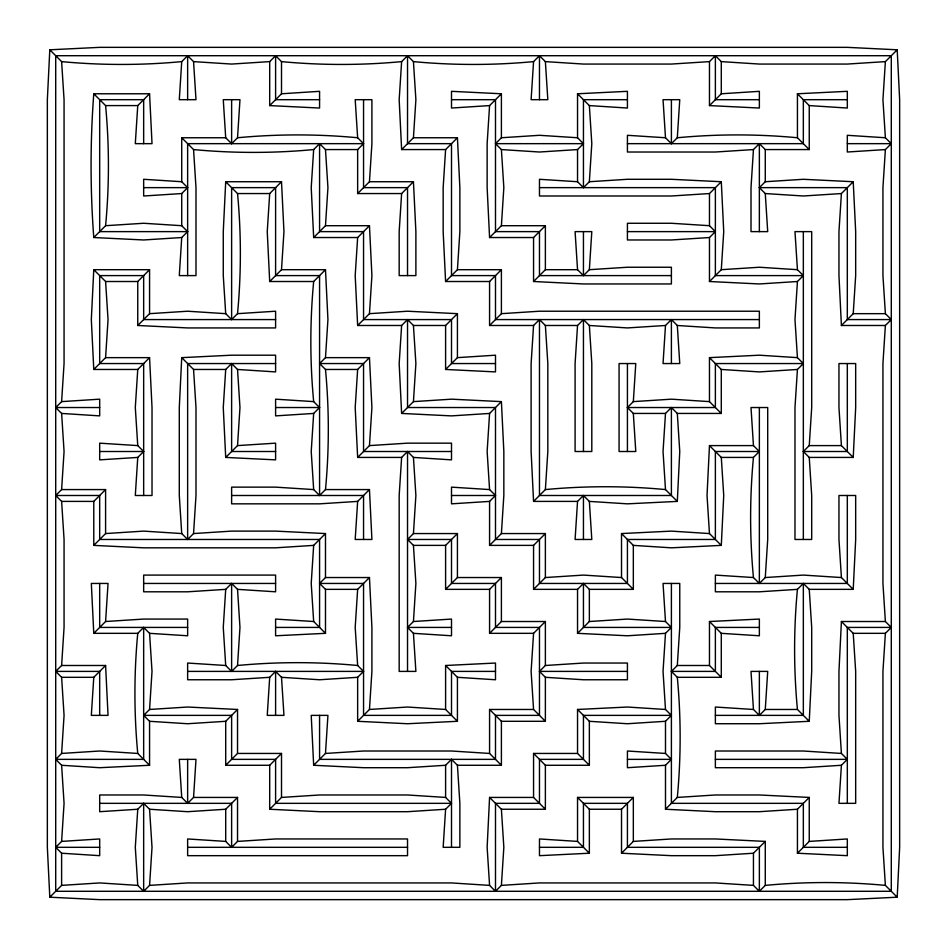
<?xml version="1.0" encoding="UTF-8"?>
<svg xmlns="http://www.w3.org/2000/svg" width="947" height="947" viewBox="0 0 947 947"><rect width="100%" height="100%" fill="white"/><g stroke="black" fill="none" stroke-linecap="round" stroke-linejoin="round"><path stroke-width="1.42" d="M49.8 49.8L47.35 99.684L47.35 847.316L49.8 897.2L99.684 899.65L847.316 899.65L897.2 897.2L899.65 847.316L899.65 99.684L897.2 49.8L847.316 47.35L99.684 47.35L49.8 49.8L61.614 61.614L64.065 99.684L64.065 363.553L61.614 401.623L55.707 407.53L61.614 413.437L64.065 451.506L61.614 489.575L55.707 495.494L61.614 501.401L64.065 539.47L64.065 627.423L61.614 665.492L55.707 671.399L61.614 677.306L64.065 715.376L61.614 753.445L55.707 759.364L61.614 765.271L64.065 803.34L61.614 841.409L55.707 847.316L61.614 853.223L99.684 855.674L99.684 838.959L61.614 841.409M149.567 313.67L187.636 311.22L225.706 313.67L231.624 319.577L237.531 313.67L275.601 311.22L275.601 327.934L187.636 327.934L137.753 325.484L149.567 313.67L149.567 269.694L93.777 269.694L91.326 319.577L93.777 369.46L137.753 369.46L149.567 357.646L152.017 407.53L152.017 495.494L135.303 495.494L137.753 457.425L143.66 451.506L137.753 445.599L135.303 407.53L137.753 369.46M225.706 457.425L237.531 445.599L275.601 443.16L275.601 459.863L225.706 457.425L223.267 407.53L225.706 369.46L231.624 363.553L237.531 369.46L275.601 371.911L275.601 355.196L231.624 355.196L181.729 357.646L179.291 407.53L179.291 495.494L181.729 533.563L187.636 539.47L193.555 533.563L231.624 531.113L275.601 531.113L325.484 533.563L325.484 577.54L319.577 583.447L325.484 589.354L325.484 633.33L275.601 635.78L275.601 619.066L313.67 621.516L325.484 633.33M281.508 181.729L269.694 193.555L267.243 231.624L269.694 281.508L281.508 269.694L283.958 231.624L281.508 181.729L225.706 181.729L223.267 231.624L223.267 275.601L225.706 313.67M489.575 797.433L487.137 847.316L489.575 885.386L495.494 891.293L501.401 885.386L503.84 847.316L501.401 809.247L489.575 797.433L533.563 797.433L545.377 809.247L501.401 809.247M677.306 501.401L679.757 451.506L677.306 413.437L671.399 407.53L665.492 413.437L663.042 451.506L665.492 489.575L677.306 501.401L627.423 503.84L589.354 501.401L583.447 495.494L577.54 501.401L575.089 539.47L591.804 539.47L589.354 501.401M709.469 445.599L707.03 495.494L709.469 533.563L721.294 545.377L723.733 495.494L721.294 457.425L709.469 445.599L753.445 445.599L759.364 451.506L753.445 457.425A639.746 639.746 0 0 0 753.445 577.54L759.364 583.447L765.271 577.54L767.709 539.47L767.709 407.53L751.007 407.53L753.445 445.599M753.445 709.469L751.007 671.399L767.709 671.399L765.271 709.469L759.364 715.376L753.445 709.469L715.376 707.03L715.376 723.733L759.364 723.733L809.247 721.294L811.697 671.399L811.697 627.423L809.247 589.354L803.34 583.447L797.433 589.354L759.364 591.804L715.376 591.804L715.376 575.089L753.445 577.54M841.409 621.516L838.959 671.399L838.959 715.376L841.409 753.445L847.316 759.364L841.409 765.271L838.959 803.34L855.674 803.34L855.674 671.399L853.223 633.33L841.409 621.516L885.386 621.516L891.293 627.423L885.386 633.33L882.935 671.399L882.935 847.316L885.386 885.386L897.2 897.2M853.223 457.425L855.674 407.53L855.674 363.553L838.959 363.553L838.959 407.53L841.409 445.599L853.223 457.425L809.247 457.425L803.34 451.506L809.247 445.599L811.697 407.53L811.697 231.624L794.983 231.624L797.433 269.694L803.34 275.601L797.433 281.508L794.983 319.577L797.433 357.646L803.34 363.553L797.433 369.46L759.364 371.911L721.294 369.46L709.469 357.646L759.364 355.196L797.433 357.646M853.223 589.354L855.674 539.47L855.674 495.494L838.959 495.494L838.959 539.47L841.409 577.54L853.223 589.354L809.247 589.354M93.777 369.46L105.591 357.646L108.041 319.577L105.591 281.508L93.777 269.694M105.591 665.492L93.777 677.306L91.326 715.376L108.041 715.376L105.591 665.492L61.614 665.492M149.567 93.777L137.753 105.591L135.303 143.66L152.017 143.66L149.567 93.777L93.777 93.777A958.163 958.163 0 0 0 93.777 237.531L143.66 239.97L181.729 237.531L187.636 231.624L181.729 225.706L143.66 223.267L105.591 225.706L93.777 237.531M105.591 621.516L108.041 583.447L91.326 583.447L93.777 633.33L137.753 633.33L143.66 627.423L149.567 633.33L187.636 635.78L187.636 619.066L143.66 619.066L105.591 621.516L93.777 633.33M181.729 61.614L179.291 99.684L195.993 99.684L193.555 61.614L187.636 55.707L181.729 61.614A639.746 639.746 0 0 1 61.614 61.614M193.555 797.433L195.993 759.364L179.291 759.364L181.729 797.433L187.636 803.34L193.555 797.433L237.531 797.433L225.706 809.247L187.636 811.697L149.567 809.247L143.66 803.34L137.753 809.247L135.303 847.316L137.753 885.386L143.66 891.293L149.567 885.386L187.636 882.935L451.506 882.935L489.575 885.386M149.567 709.469L187.636 707.03L237.531 709.469L225.706 721.294L187.636 723.733L149.567 721.294L143.66 715.376L149.567 709.469L152.017 671.399L149.567 633.33M181.729 237.531L179.291 275.601L195.993 275.601L195.993 187.636L193.555 149.567L181.729 137.753L225.706 137.753L231.624 143.66L237.531 137.753L239.97 99.684L223.267 99.684L225.706 137.753M149.567 885.386L152.017 847.316L149.567 809.247M193.555 533.563L195.993 495.494L195.993 407.53L193.555 369.46L181.729 357.646M225.706 589.354L223.267 627.423L225.706 665.492L231.624 671.399L237.531 665.492L239.97 627.423L237.531 589.354L231.624 583.447L225.706 589.354L187.636 591.804L143.66 591.804L143.66 575.089L275.601 575.089L275.601 591.804L237.531 589.354M237.531 445.599L239.97 407.53L237.531 369.46M269.694 677.306L267.243 715.376L283.958 715.376L281.508 677.306L275.601 671.399L269.694 677.306L231.624 679.757L187.636 679.757L187.636 663.042L225.706 665.492M313.67 237.531L325.484 225.706L327.934 187.636L325.484 149.567L319.577 143.66L313.67 149.567L311.22 187.636L313.67 237.531L357.646 237.531L369.46 225.706L371.911 275.601L369.46 313.67L357.646 325.484L355.196 275.601L357.646 237.531M313.67 413.437L275.601 415.887L275.601 399.172L313.67 401.623L319.577 407.53L313.67 413.437L311.22 451.506L313.67 489.575L319.577 495.494L325.484 489.575A639.734 639.734 0 0 0 325.484 369.46L319.577 363.553L325.484 357.646L327.934 319.577L325.484 269.694L281.508 269.694M325.484 533.563L313.67 545.377L311.22 583.447L313.67 621.516M313.67 765.271L325.484 753.445L327.934 715.376L311.22 715.376L313.67 765.271L363.553 767.709L407.53 767.709L445.599 765.271L451.506 759.364L457.425 765.271L459.863 803.34L459.863 847.316L443.16 847.316L445.599 809.247L451.506 803.34L445.599 797.433L407.53 794.983L319.577 794.983L281.508 797.433L269.694 809.247L319.577 811.697L407.53 811.697L445.599 809.247M401.623 193.555L399.172 231.624L399.172 275.601L415.887 275.601L415.887 231.624L413.437 181.729L401.623 193.555L357.646 193.555L369.46 181.729L371.911 143.66L371.911 99.684L355.196 99.684L357.646 137.753L363.553 143.66L357.646 149.567L325.484 149.567M357.646 457.425L369.46 445.599L371.911 407.53L369.46 357.646L357.646 369.46L355.196 407.53L357.646 457.425L401.623 457.425L407.53 451.506L413.437 457.425L415.887 495.494L413.437 533.563L407.53 539.47L413.437 545.377L415.887 583.447L413.437 621.516L407.53 627.423L413.437 633.33L451.506 635.78L451.506 619.066L413.437 621.516M369.46 489.575L357.646 501.401L355.196 539.47L371.911 539.47L369.46 489.575L325.484 489.575M457.425 677.306L495.494 679.757L495.494 663.042L445.599 665.492L457.425 677.306L457.425 721.294L407.53 723.733L357.646 721.294L369.46 709.469L371.911 671.399L371.911 627.423L369.46 577.54L357.646 589.354L355.196 627.423L357.646 665.492L363.553 671.399L357.646 677.306L319.577 679.757L281.508 677.306M401.623 149.567L413.437 137.753L415.887 99.684L413.437 61.614L407.53 55.707L401.623 61.614L399.172 99.684L401.623 149.567L445.599 149.567L457.425 137.753L459.863 187.636L459.863 231.624L457.425 269.694L445.599 281.508L443.16 231.624L443.16 187.636L445.599 149.567M401.623 413.437L413.437 401.623L415.887 363.553L413.437 325.484L407.53 319.577L401.623 325.484L399.172 363.553L401.623 413.437L451.506 415.887L489.575 413.437L501.401 401.623L503.84 451.506L503.84 495.494L501.401 533.563L489.575 545.377L533.563 545.377L545.377 533.563L501.401 533.563M401.623 457.425L399.172 495.494L399.172 671.399L415.887 671.399L413.437 633.33M489.575 105.591L451.506 108.041L451.506 91.326L501.401 93.777L489.575 105.591L487.137 143.66L487.137 187.636L489.575 237.531L533.563 237.531L545.377 225.706L501.401 225.706L489.575 237.531M501.401 225.706L503.84 187.636L501.401 149.567L495.494 143.66L501.401 137.753L539.47 135.303L577.54 137.753L583.447 143.66L577.54 149.567L539.47 152.017L501.401 149.567M489.575 413.437L487.137 451.506L489.575 489.575L495.494 495.494L489.575 501.401L451.506 503.84L451.506 487.137L489.575 489.575M533.563 61.614L531.113 99.684L547.828 99.684L545.377 61.614L539.47 55.707L533.563 61.614A639.746 639.746 0 0 1 413.437 61.614M533.563 501.401L545.377 489.575L547.828 451.506L547.828 363.553L545.377 325.484L539.47 319.577L533.563 325.484L531.113 363.553L531.113 451.506L533.563 501.401L577.54 501.401M545.377 665.492L545.377 621.516L533.563 633.33L531.113 671.399L533.563 709.469L545.377 721.294L545.377 677.306L539.47 671.399L545.377 665.492L583.447 663.042L627.423 663.042L627.423 679.757L583.447 679.757L545.377 677.306M577.54 325.484L575.089 363.553L575.089 451.506L591.804 451.506L591.804 363.553L589.354 325.484L583.447 319.577L577.54 325.484L545.377 325.484M589.354 181.729L627.423 179.291L671.399 179.291L721.294 181.729L709.469 193.555L671.399 195.993L539.47 195.993L539.47 179.291L577.54 181.729L583.447 187.636L589.354 181.729L591.804 143.66L589.354 105.591L577.54 93.777L627.423 91.326L627.423 108.041L589.354 105.591M589.354 269.694L591.804 231.624L575.089 231.624L577.54 269.694L583.447 275.601L589.354 269.694L627.423 267.243L671.399 267.243L671.399 283.958L583.447 283.958L533.563 281.508L533.563 237.531M633.33 401.623L635.78 363.553L619.066 363.553L619.066 451.506L635.78 451.506L633.33 413.437L627.423 407.53L633.33 401.623L671.399 399.172L709.469 401.623L721.294 413.437L721.294 369.46M677.306 137.753L679.757 99.684L663.042 99.684L665.492 137.753L671.399 143.66L677.306 137.753A639.746 639.746 0 0 1 797.433 137.753L809.247 149.567L809.247 105.591L797.433 93.777L847.316 91.326L847.316 108.041L809.247 105.591M665.492 325.484L663.042 363.553L679.757 363.553L677.306 325.484L671.399 319.577L665.492 325.484L627.423 327.934L589.354 325.484M665.492 633.33L627.423 635.78L577.54 633.33L589.354 621.516L627.423 619.066L665.492 621.516L671.399 627.423L665.492 633.33L663.042 671.399L665.492 709.469L671.399 715.376L665.492 721.294L627.423 723.733L589.354 721.294L577.54 709.469L627.423 707.03L665.492 709.469M677.306 797.433L715.376 794.983L759.364 794.983L809.247 797.433L797.433 809.247L759.364 811.697L715.376 811.697L665.492 809.247L677.306 797.433A639.746 639.746 0 0 0 677.306 677.306L671.399 671.399L677.306 665.492L679.757 627.423L679.757 583.447L663.042 583.447L665.492 621.516M797.433 281.508L759.364 283.958L709.469 281.508L721.294 269.694L723.733 231.624L721.294 181.729M809.247 149.567L765.271 149.567L759.364 143.66L753.445 149.567L751.007 187.636L751.007 231.624L767.709 231.624L765.271 193.555L759.364 187.636L765.271 181.729L803.34 179.291L853.223 181.729L855.674 231.624L855.674 275.601L853.223 313.67L841.409 325.484L838.959 275.601L838.959 231.624L841.409 193.555L853.223 181.729M797.433 369.46L794.983 407.53L794.983 539.47L811.697 539.47L811.697 495.494L809.247 457.425M897.2 49.8L885.386 61.614L882.935 99.684L885.386 137.753L891.293 143.66L885.386 149.567L847.316 152.017L847.316 135.303L885.386 137.753M885.386 149.567L882.935 187.636L882.935 275.601L885.386 313.67L891.293 319.577L885.386 325.484L882.935 363.553L882.935 583.447L885.386 621.516M193.555 61.614L231.624 64.065L269.694 61.614L275.601 55.707L281.508 61.614A639.746 639.746 0 0 0 401.623 61.614M181.729 193.555L187.636 187.636L181.729 181.729L143.66 179.291L143.66 195.993L181.729 193.555L181.729 225.706M269.694 105.591L281.508 93.777L319.577 91.326L319.577 108.041L269.694 105.591L269.694 61.614M105.591 281.508L137.753 281.508L149.567 269.694M61.614 501.401L93.777 501.401L105.591 489.575L105.591 533.563L93.777 545.377L143.66 547.828L275.601 547.828L313.67 545.377M313.67 401.623A639.746 639.746 0 0 1 313.67 281.508L325.484 269.694M445.599 369.46L457.425 357.646L495.494 355.196L495.494 371.911L445.599 369.46L445.599 325.484L457.425 313.67L407.53 311.22L369.46 313.67M489.575 281.508L501.401 269.694L501.401 313.67L489.575 325.484L489.575 281.508L445.599 281.508M545.377 61.614L583.447 64.065L671.399 64.065L709.469 61.614L715.376 55.707L721.294 61.614L759.364 64.065L847.316 64.065L885.386 61.614M533.563 281.508L545.377 269.694L545.377 225.706M709.469 105.591L721.294 93.777L759.364 91.326L759.364 108.041L709.469 105.591L709.469 61.614M49.8 897.2L61.614 885.386L99.684 882.935L137.753 885.386M709.469 237.531L715.376 231.624L709.469 225.706L671.399 223.267L627.423 223.267L627.423 239.97L671.399 239.97L709.469 237.531L709.469 281.508M281.508 753.445L269.694 765.271L225.706 765.271L237.531 753.445L281.508 753.445L281.508 797.433M445.599 589.354L457.425 577.54L501.401 577.54L489.575 589.354L445.599 589.354L445.599 545.377L457.425 533.563L413.437 533.563M231.624 847.316L237.531 841.409L275.601 838.959L407.53 838.959L407.53 855.674L187.636 855.674L187.636 838.959L225.706 841.409L231.624 847.316L231.624 803.34L99.684 803.34M489.575 589.354L489.575 633.33L501.401 621.516L545.377 621.516M533.563 589.354L545.377 577.54L583.447 575.089L621.516 577.54L633.33 589.354L589.354 589.354L583.447 583.447L577.54 589.354L533.563 589.354L533.563 545.377M621.516 853.223L633.33 841.409L671.399 838.959L715.376 838.959L765.271 841.409L753.445 853.223L715.376 855.674L671.399 855.674L621.516 853.223L621.516 809.247L633.33 797.433L577.54 797.433L577.54 841.409L589.354 853.223L539.47 855.674L539.47 838.959L577.54 841.409M665.492 765.271L671.399 759.364L665.492 753.445L627.423 751.007L627.423 767.709L665.492 765.271L665.492 809.247M501.401 885.386L539.47 882.935L715.376 882.935L753.445 885.386L759.364 891.293L765.271 885.386L765.271 841.409M797.433 853.223L809.247 841.409L847.316 838.959L847.316 855.674L797.433 853.223L797.433 809.247M753.445 149.567L715.376 152.017L627.423 152.017L627.423 135.303L665.492 137.753M841.409 193.555L803.34 195.993L765.271 193.555M721.294 269.694L759.364 267.243L797.433 269.694M501.401 313.67L539.47 311.22L759.364 311.22L759.364 327.934L715.376 327.934L677.306 325.484M61.614 401.623L99.684 399.172L99.684 415.887L61.614 413.437M413.437 401.623L451.506 399.172L501.401 401.623M137.753 457.425L99.684 459.863L99.684 443.16L137.753 445.599M369.46 445.599L407.53 443.16L451.506 443.16L451.506 459.863L413.437 457.425M357.646 501.401L319.577 503.84L231.624 503.84L231.624 487.137L275.601 487.137L313.67 489.575M105.591 533.563L143.66 531.113L181.729 533.563M765.271 577.54L803.34 575.089L841.409 577.54M369.46 709.469L407.53 707.03L445.599 709.469L457.425 721.294M61.614 753.445L99.684 751.007L137.753 753.445L149.567 765.271L99.684 767.709L61.614 765.271M325.484 753.445L363.553 751.007L451.506 751.007L489.575 753.445L501.401 765.271L457.425 765.271M137.753 809.247L99.684 811.697L99.684 794.983L143.66 794.983L181.729 797.433M841.409 765.271L803.34 767.709L715.376 767.709L715.376 751.007L803.34 751.007L841.409 753.445M621.516 577.54L621.516 533.563L671.399 531.113L709.469 533.563M721.294 545.377L671.399 547.828L633.33 545.377L621.516 533.563M709.469 621.516L759.364 619.066L759.364 635.78L721.294 633.33L709.469 621.516L709.469 665.492L721.294 677.306L677.306 677.306M319.577 99.684L275.601 99.684L275.601 55.707M451.506 99.684L495.494 99.684L495.494 231.624L539.47 231.624L539.47 275.601L671.399 275.601M627.423 99.684L583.447 99.684L583.447 187.636M759.364 99.684L715.376 99.684L715.376 55.707M847.316 99.684L803.34 99.684L803.34 143.66L627.423 143.66M93.777 93.777L105.591 105.591L137.753 105.591M413.437 137.753L457.425 137.753M363.553 143.66L187.636 143.66L187.636 275.601M495.494 143.66L583.447 143.66M847.316 143.66L891.293 143.66M369.46 181.729L413.437 181.729M143.66 187.636L187.636 187.636M539.47 187.636L715.376 187.636L715.376 275.601L803.34 275.601M759.364 187.636L847.316 187.636L847.316 319.577L891.293 319.577M225.706 181.729L237.531 193.555L269.694 193.555M325.484 225.706L369.46 225.706M187.636 231.624L99.684 231.624L99.684 99.684L143.66 99.684L143.66 143.66M627.423 231.624L715.376 231.624M457.425 269.694L501.401 269.694M545.377 269.694L577.54 269.694M269.694 281.508L313.67 281.508M853.223 313.67L885.386 313.67M275.601 319.577L143.66 319.577L143.66 275.601L99.684 275.601L99.684 363.553L143.66 363.553L143.66 495.494M759.364 319.577L495.494 319.577L495.494 275.601L451.506 275.601L451.506 143.66L407.53 143.66L407.53 55.707M357.646 325.484L401.623 325.484M413.437 325.484L445.599 325.484M489.575 325.484L533.563 325.484M841.409 325.484L885.386 325.484M105.591 357.646L149.567 357.646M325.484 357.646L369.46 357.646M275.601 363.553L187.636 363.553L187.636 539.47M319.577 363.553L363.553 363.553L363.553 451.506L451.506 451.506M495.494 363.553L451.506 363.553L451.506 319.577L363.553 319.577L363.553 231.624L319.577 231.624L319.577 143.66M803.34 363.553L715.376 363.553L715.376 407.53L627.423 407.53M193.555 369.46L225.706 369.46M325.484 369.46L357.646 369.46M55.707 407.53L99.684 407.53M275.601 407.53L319.577 407.53M633.33 413.437L665.492 413.437M677.306 413.437L721.294 413.437M809.247 445.599L841.409 445.599M99.684 451.506L143.66 451.506M275.601 451.506L231.624 451.506L231.624 363.553M759.364 451.506L715.376 451.506L715.376 539.47L627.423 539.47L627.423 583.447L539.47 583.447L539.47 539.47L495.494 539.47L495.494 407.53L407.53 407.53L407.53 319.577M803.34 451.506L847.316 451.506L847.316 363.553M721.294 457.425L753.445 457.425M61.614 489.575L105.591 489.575M55.707 495.494L99.684 495.494L99.684 539.47L319.577 539.47L319.577 627.423L275.601 627.423M231.624 495.494L363.553 495.494L363.553 539.47M451.506 495.494L495.494 495.494M407.53 539.47L451.506 539.47L451.506 583.447L495.494 583.447L495.494 627.423L539.47 627.423L539.47 715.376L495.494 715.376L495.494 759.364L319.577 759.364L319.577 715.376M413.437 545.377L445.599 545.377M325.484 577.54L369.46 577.54M143.66 583.447L275.601 583.447M319.577 583.447L363.553 583.447L363.553 715.376L451.506 715.376L451.506 671.399L495.494 671.399M715.376 583.447L847.316 583.447L847.316 495.494M325.484 589.354L357.646 589.354M187.636 627.423L99.684 627.423L99.684 583.447M407.53 627.423L451.506 627.423M671.399 627.423L583.447 627.423L583.447 583.447M759.364 627.423L715.376 627.423L715.376 671.399L671.399 671.399M891.293 627.423L847.316 627.423L847.316 803.34M489.575 633.33L533.563 633.33M853.223 633.33L885.386 633.33M677.306 665.492L709.469 665.492M55.707 671.399L99.684 671.399L99.684 715.376M187.636 671.399L363.553 671.399M539.47 671.399L627.423 671.399M61.614 677.306L93.777 677.306M489.575 753.445L489.575 709.469L533.563 709.469M765.271 709.469L797.433 709.469L809.247 721.294M143.66 715.376L231.624 715.376L231.624 759.364L275.601 759.364L275.601 803.34L451.506 803.34M671.399 715.376L583.447 715.376L583.447 759.364L539.47 759.364L539.47 803.34L495.494 803.34L495.494 891.293M715.376 715.376L803.34 715.376L803.34 583.447M489.575 709.469L501.401 721.294L545.377 721.294M533.563 753.445L577.54 753.445L589.354 765.271L545.377 765.271L533.563 753.445L533.563 797.433M55.707 759.364L143.66 759.364L143.66 627.423M627.423 759.364L671.399 759.364M715.376 759.364L847.316 759.364M577.54 797.433L589.354 809.247L621.516 809.247M55.707 847.316L99.684 847.316M187.636 847.316L407.53 847.316M539.47 847.316L583.447 847.316L583.447 803.34L627.423 803.34L627.423 847.316L759.364 847.316L759.364 891.293M847.316 847.316L803.34 847.316L803.34 803.34L671.399 803.34L671.399 583.447M809.247 797.433L809.247 841.409M803.34 231.624L803.34 539.47M797.433 93.777L797.433 137.753M765.271 149.567L765.271 181.729M759.364 143.66L759.364 231.624M759.364 407.53L759.364 583.447M759.364 671.399L759.364 715.376M753.445 853.223L753.445 885.386M721.294 61.614L721.294 93.777M721.294 633.33L721.294 677.306M709.469 193.555L709.469 225.706M709.469 357.646L709.469 401.623M671.399 99.684L671.399 143.66M671.399 319.577L671.399 363.553M671.399 407.53L671.399 495.494L539.47 495.494L539.47 319.577M665.492 721.294L665.492 753.445M633.33 545.377L633.33 589.354M633.33 797.433L633.33 841.409M627.423 363.553L627.423 451.506M589.354 589.354L589.354 621.516M589.354 721.294L589.354 765.271M589.354 809.247L589.354 853.223M583.447 231.624L583.447 275.601M583.447 319.577L583.447 451.506M583.447 495.494L583.447 539.47M577.54 93.777L577.54 137.753M577.54 149.567L577.54 181.729M577.54 589.354L577.54 633.33M577.54 709.469L577.54 753.445M545.377 533.563L545.377 577.54M545.377 765.271L545.377 809.247M539.47 55.707L539.47 99.684M501.401 93.777L501.401 137.753M501.401 577.54L501.401 621.516M501.401 721.294L501.401 765.271M489.575 501.401L489.575 545.377M457.425 313.67L457.425 357.646M457.425 533.563L457.425 577.54M451.506 759.364L451.506 847.316M445.599 665.492L445.599 709.469M445.599 765.271L445.599 797.433M407.53 275.601L407.53 187.636L363.553 187.636L363.553 99.684M407.53 451.506L407.53 671.399M357.646 149.567L357.646 193.555M357.646 677.306L357.646 721.294M319.577 495.494L319.577 275.601L275.601 275.601L275.601 187.636L231.624 187.636L231.624 319.577M281.508 61.614L281.508 93.777M275.601 671.399L275.601 715.376M269.694 765.271L269.694 809.247M237.531 709.469L237.531 753.445M237.531 797.433L237.531 841.409M231.624 99.684L231.624 143.66M231.624 583.447L231.624 671.399M225.706 721.294L225.706 765.271M225.706 809.247L225.706 841.409M187.636 55.707L187.636 99.684M187.636 759.364L187.636 803.34M181.729 137.753L181.729 181.729M149.567 721.294L149.567 765.271M143.66 803.34L143.66 891.293M137.753 281.508L137.753 325.484M93.777 501.401L93.777 545.377M61.614 853.223L61.614 885.386M765.271 885.386A639.758 639.758 0 0 1 885.386 885.386M137.753 753.445A639.734 639.734 0 0 1 137.753 633.33M797.433 709.469A639.746 639.746 0 0 1 797.433 589.354M237.531 665.492A639.758 639.758 0 0 1 357.646 665.492M545.377 489.575A639.734 639.734 0 0 1 665.492 489.575M237.531 193.555A639.734 639.734 0 0 1 237.531 313.67M105.591 105.591A639.734 639.734 0 0 1 105.591 225.706M313.67 149.567A639.746 639.746 0 0 1 193.555 149.567M237.531 137.753A639.746 639.746 0 0 1 357.646 137.753M891.293 55.707L55.707 55.707L55.707 891.293L891.293 891.293L891.293 55.707"/></g></svg>
